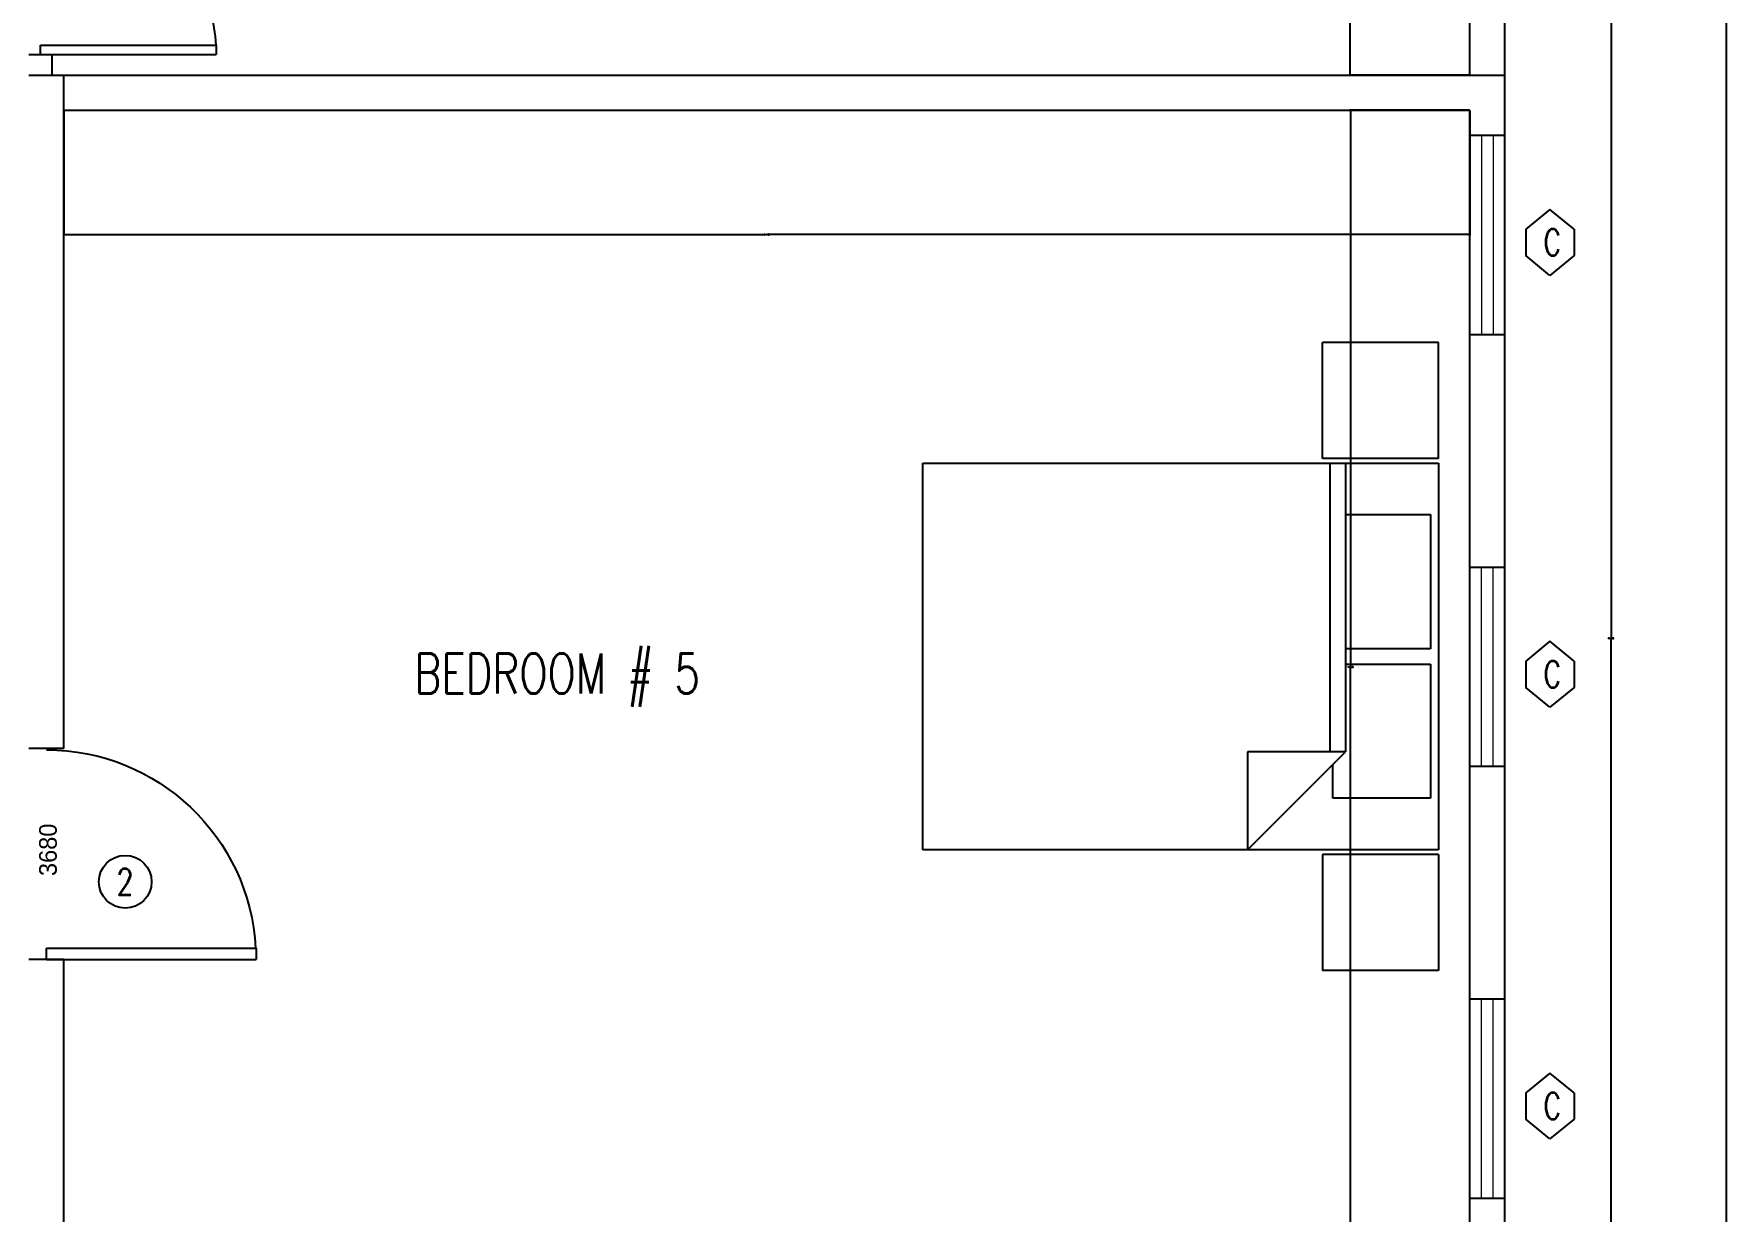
# Model space of a CAD drawing. Header units: inches. Extents: x 26998 to 46838, y -509 to 4343.
# Drawn here: x 33151 to 33439.9, y 3623.7 to 3824.6 of the extents above; entities that cross this region are included whole.
import ezdxf

# ---------------------------------------------------------------- set-up
doc = ezdxf.new("R2010")
doc.units = ezdxf.units.IN
doc.header["$LTSCALE"] = 0.5
doc.header["$MEASUREMENT"] = 0
doc.layers.get('Defpoints').update_dxf_attribs({"color": 140})
for name, color, linetype in [('CABS', 23, 'Continuous'), ('Title Block', 7, 'Continuous'), ('TITLES', 3, 'Continuous'), ('windows', 4, 'Continuous')]:
    doc.layers.add(name, color=color, linetype=linetype)
doc.layers.add('TXT', color=4, linetype='Continuous', lineweight=9)
doc.styles.add('HS-DESIGN-TTLB', font='GOTHIC.TTF')
doc.styles.get("Standard").update_dxf_attribs({"font": 'romans.shx', "width": 0.75})
doc.dimstyles.get("Standard").update_dxf_attribs({"dimtxt": 0.18, "dimasz": 0.18, "dimexe": 0.18, "dimexo": 0.0625, "dimgap": 0.09, "dimtad": 0, "dimtih": 1, "dimtoh": 1, "dimdec": 4, "dimzin": 0, "dimdsep": 46, "dimtxsty": 'Standard', "dimcen": 0.09, "dimadec": 0, "dimazin": 0, "dimtfac": 1, "dimtdec": 4, "dimtofl": 0, "dimtmove": 0, "dimatfit": 3, "dimfxl": 1, "dimtolj": 1, "dimtzin": 0, "dimarcsym": 0})

# ---------------------------------------------------------------- blocks, each defined once
blk = doc.blocks.new('door')
at = {"layer": 'windows'}
for p, q in [((9950.29, 7178.88), (9948.56, 7178.88)), ((9948.56, 7178.88), (9948.56, 7146.97)), ((9950.29, 7178.88), (9948.56, 7178.88)), ((9950.29, 7178.88), (9950.29, 7146.97)), ((9948.56, 7146.97), (9950.29, 7146.97))]:
    blk.add_line(p, q, dxfattribs=at)
blk.add_arc((9950.29, 7178.88), 31.9, 180, 266.8995, dxfattribs=at)
blk = doc.blocks.new('*D1215')
at = {"layer": 'Defpoints', "color": 0, "transparency": 16777216}
for p in [(33156.17, 3811.55), (33396.17, 3811.55), (33396.17, 3790.35)]:
    blk.add_point(p, dxfattribs=at)
at = {"layer": 'Title Block', "color": 0, "lineweight": -2, "transparency": 16777216}
for p, q in [((33156.17, 3811.48), (33156.17, 3790.17)), ((33396.17, 3811.48), (33396.17, 3790.17)), ((33156.35, 3790.35), (33275.62, 3790.35)), ((33395.99, 3790.35), (33276.72, 3790.35))]:
    blk.add_line(p, q, dxfattribs=at)
at = {"layer": 'Title Block', "color": 0, "transparency": 16777216}
for points in [[(33156.35, 3790.38), (33156.35, 3790.32), (33156.17, 3790.35)], [(33395.99, 3790.38), (33395.99, 3790.32), (33396.17, 3790.35)]]:
    blk.add_solid(points, dxfattribs=at)
at = {"layer": 'Title Block', "color": 0, "transparency": 16777216, "insert": (33276.17, 3790.35), "char_height": 0.18, "attachment_point": 5}
blk.add_mtext('\\A1;240.0000', dxfattribs=at)
blk = doc.blocks.new('*D1216')
at = {"layer": 'Defpoints', "color": 0, "transparency": 16777216}
for p in [(33396.17, 3811.55), (33375.8, 3621.55), (33396.17, 3621.55)]:
    blk.add_point(p, dxfattribs=at)
at = {"layer": 'Title Block', "color": 0, "lineweight": -2, "transparency": 16777216}
for p, q in [((33396.11, 3811.55), (33375.62, 3811.55)), ((33375.8, 3811.37), (33375.8, 3716.73)), ((33375.8, 3621.73), (33375.8, 3716.37)), ((33396.11, 3621.55), (33375.62, 3621.55))]:
    blk.add_line(p, q, dxfattribs=at)
at = {"layer": 'Title Block', "color": 0, "transparency": 16777216}
for points in [[(33375.77, 3811.37), (33375.83, 3811.37), (33375.8, 3811.55)], [(33375.77, 3621.73), (33375.83, 3621.73), (33375.8, 3621.55)]]:
    blk.add_solid(points, dxfattribs=at)
at = {"layer": 'Title Block', "color": 0, "transparency": 16777216, "insert": (33375.8, 3716.55), "char_height": 0.18, "attachment_point": 5}
blk.add_mtext('\\A1;190.0000', dxfattribs=at)
blk = doc.blocks.new('Bed - Queen')
at = {"linetype": 'Continuous'}
for p, q in [((0, -80.00003), (0, 0)), ((0, 0), (59.99999, 0)), ((59.99999, 0), (59.99999, -80.00003)), ((7.99999, -1.2), (28.79998, -1.2)), ((7.99999, -14.4), (7.99999, -1.2)), ((28.79998, -1.2), (28.79998, -14.4)), ((31.19999, -1.2), (51.99999, -1.2)), ((31.19999, -14.4), (31.19999, -1.2)), ((51.99999, -1.2), (51.99999, -16.4)), ((0, -14.4), (44.8, -14.4)), ((59.99999, -29.6), (44.8, -14.4)), ((44.8, -14.4), (44.8, -29.6)), ((44.8, -16.8), (0, -16.8)), ((51.99999, -16.4), (46.79936, -16.4)), ((44.8, -29.6), (59.99999, -29.6)), ((59.99999, -80.00003), (0, -80.00003))]:
    blk.add_line(p, q, dxfattribs=at)
blk = doc.blocks.new('*D1238')
at = {"layer": 'Defpoints', "color": 0, "transparency": 16777216}
for p in [(33396.17, 3991.55), (33375.72, 3817.55), (33396.17, 3817.55)]:
    blk.add_point(p, dxfattribs=at)
at = {"layer": 'Title Block', "color": 0, "lineweight": -2, "transparency": 16777216}
for p, q in [((33396.11, 3991.55), (33375.54, 3991.55)), ((33375.72, 3991.37), (33375.72, 3904.73)), ((33375.72, 3817.73), (33375.72, 3904.37)), ((33396.11, 3817.55), (33375.54, 3817.55))]:
    blk.add_line(p, q, dxfattribs=at)
at = {"layer": 'Title Block', "color": 0, "transparency": 16777216}
for points in [[(33375.69, 3991.37), (33375.75, 3991.37), (33375.72, 3991.55)], [(33375.69, 3817.73), (33375.75, 3817.73), (33375.72, 3817.55)]]:
    blk.add_solid(points, dxfattribs=at)
at = {"layer": 'Title Block', "color": 0, "transparency": 16777216, "insert": (33375.72, 3904.55), "char_height": 0.18, "attachment_point": 5}
blk.add_mtext('\\A1;174.0000', dxfattribs=at)
blk = doc.blocks.new('*D1227')
at = {"layer": 'Defpoints', "color": 0, "transparency": 16777216}
for p in [(33402.17, 3997.55), (33402.17, 3445.35), (33420.29, 3445.35)]:
    blk.add_point(p, dxfattribs=at)
at = {"layer": 'Title Block', "color": 0, "lineweight": -2, "transparency": 16777216}
for p, q in [((33402.23, 3997.55), (33420.47, 3997.55)), ((33420.29, 3997.37), (33420.29, 3721.63)), ((33420.29, 3445.53), (33420.29, 3721.27)), ((33402.23, 3445.35), (33420.47, 3445.35))]:
    blk.add_line(p, q, dxfattribs=at)
at = {"layer": 'Title Block', "color": 0, "transparency": 16777216}
for points in [[(33420.26, 3997.37), (33420.32, 3997.37), (33420.29, 3997.55)], [(33420.26, 3445.53), (33420.32, 3445.53), (33420.29, 3445.35)]]:
    blk.add_solid(points, dxfattribs=at)
at = {"layer": 'Title Block', "color": 0, "transparency": 16777216, "insert": (33420.29, 3721.45), "char_height": 0.18, "attachment_point": 5}
blk.add_mtext('\\A1;552.2000', dxfattribs=at)

msp = doc.modelspace()

# ---------------------------------------------------------------- linework, layer by layer
at = {"layer": 'CABS'}
for p, q in [((33370.9982795, 3752.1091889), (33370.9982795, 3771.9091889)), ((33390.7982795, 3771.9091889), (33370.9982795, 3771.9091889)), ((33390.7982795, 3752.1091889), (33390.7982795, 3771.9091889)), ((33390.7982795, 3752.1091889), (33370.9982795, 3752.1091889)), ((33370.9982795, 3684.5855937), (33370.9982795, 3664.7855937)), ((33390.7982795, 3684.5855937), (33370.9982795, 3684.5855937)), ((33390.7982795, 3684.5855937), (33390.7982795, 3664.7855937)), ((33390.7982795, 3664.7855937), (33370.9982795, 3664.7855937))]:
    msp.add_line(p, q, dxfattribs=at)
at = {"layer": 'Title Block'}
for p, q in [((33439.9277455, 4065.9897026), (33439.9277455, 3165.2426914)), ((33402.1686292, 3817.5473968), (33402.1686292, 3997.5473968)), ((33396.1686292, 3817.5473968), (33396.1686292, 3991.5473968)), ((33150.1686292, 3821.0473968), (33154.1686292, 3821.0473968)), ((33154.1686292, 3817.5473968), (33154.1686292, 3821.0473968)), ((33150.1686292, 3817.5473968), (33156.1686292, 3817.5473968)), ((33156.1686292, 3817.5473968), (33402.1686292, 3817.5473968)), ((33156.1686292, 3702.6462253), (33156.1686292, 3817.5473968)), ((33402.1686292, 3445.3473968), (33402.1686292, 3817.5473968)), ((33156.1686292, 3811.5473968), (33396.1686292, 3811.5473968)), ((33396.1686292, 3451.3473968), (33396.1686292, 3811.5473968)), ((33402.1686292, 3807.2290677), (33396.1686292, 3807.2290677)), ((33402.1686292, 3773.2290677), (33396.1686292, 3773.2290677)), ((33402.1686292, 3733.5473968), (33396.1686292, 3733.5473968)), ((33156.1686292, 3702.6462253), (33150.1686292, 3702.6462253)), ((33402.1686292, 3699.5473968), (33396.1686292, 3699.5473968)), ((33156.1686292, 3666.6462253), (33150.1686292, 3666.6462253)), ((33156.1686292, 3492.9473968), (33156.1686292, 3666.6462253)), ((33402.1686292, 3659.8657259), (33396.1686292, 3659.8657259)), ((33402.1686292, 3625.8657259), (33396.1686292, 3625.8657259))]:
    msp.add_line(p, q, dxfattribs=at)
at = {"layer": 'TXT'}
for p, q in [((33398.1686292, 3807.2290677), (33398.1686292, 3773.2290677)), ((33400.1686292, 3807.2290677), (33400.1686292, 3773.2290677)), ((33398.1686292, 3699.5473968), (33398.1686292, 3733.5473968)), ((33400.1686292, 3699.5473968), (33400.1686292, 3733.5473968)), ((33398.1686292, 3625.8657259), (33398.1686292, 3659.8657259)), ((33400.1686292, 3625.8657259), (33400.1686292, 3659.8657259))]:
    msp.add_line(p, q, dxfattribs=at)
at = {"layer": 'windows'}
for p, q in [((33409.8559821, 3794.6320574), (33405.7309821, 3791.2570574)), ((33413.9809821, 3791.2570574), (33409.8559821, 3794.6320574)), ((33405.7309821, 3791.2570574), (33405.7309821, 3786.7570574)), ((33413.9809821, 3791.2570574), (33413.9809821, 3786.7570574)), ((33409.8559821, 3783.3820574), (33405.7309821, 3786.7570574)), ((33413.9809821, 3786.7570574), (33409.8559821, 3783.3820574)), ((33409.8559821, 3720.9503865), (33405.7309821, 3717.5753865)), ((33413.9809821, 3717.5753865), (33409.8559821, 3720.9503865)), ((33405.7309821, 3717.5753865), (33405.7309821, 3713.0753865)), ((33413.9809821, 3717.5753865), (33413.9809821, 3713.0753865)), ((33409.8559821, 3709.7003865), (33405.7309821, 3713.0753865)), ((33413.9809821, 3713.0753865), (33409.8559821, 3709.7003865)), ((33409.8559821, 3647.2687156), (33405.7309821, 3643.8937156)), ((33413.9809821, 3643.8937156), (33409.8559821, 3647.2687156)), ((33405.7309821, 3643.8937156), (33405.7309821, 3639.3937156)), ((33413.9809821, 3643.8937156), (33413.9809821, 3639.3937156)), ((33409.8559821, 3636.0187156), (33405.7309821, 3639.3937156)), ((33413.9809821, 3639.3937156), (33409.8559821, 3636.0187156))]:
    msp.add_line(p, q, dxfattribs=at)
msp.add_circle((33166.6362108, 3679.9076996), 4.5, dxfattribs=at)

# ---------------------------------------------------------------- block references
at = {"layer": 'CABS', "xscale": 1.1, "yscale": 1.1, "zscale": 1.1, "rotation": 270}
msp.add_blockref('Bed - Queen', (33390.7982795, 3751.3473858), dxfattribs=at)
at = {"layer": 'TITLES', "rotation": 90}
for p, xscale, yscale, zscale in [((39894.3779492, 13166.0928058), -0.939173425781899, 0.939173425781899, 0.939173425781899), ((41205.4981781, 14827.5849786), -1.12167, 1.12167, 1.12167)]:
    msp.add_blockref('door', p, dxfattribs=dict(at, xscale=xscale, yscale=yscale, zscale=zscale))

# ---------------------------------------------------------------- texts
at = {"insert": (33215.9907623, 3718.8473968), "char_height": 6.8007744, "width": 110.476910075, "attachment_point": 1}
msp.add_mtext('\\A1;BEDROOM # 5', dxfattribs=at)
at = {"layer": 'Title Block', "insert": (33151.9342762, 3680.8814833), "char_height": 3.0096, "width": 43.611515527, "attachment_point": 1, "rotation": 90, "style": 'HS-DESIGN-TTLB'}
msp.add_mtext('3680', dxfattribs=at)
at = {"layer": 'windows', "char_height": 4.5, "attachment_point": 1}
for s, width, insert in [('C', 6.385789309, (33408.7309821, 3791.2570574)), ('C', 6.385789309, (33408.7309821, 3717.5753865)), ('2', 3.5, (33165.1362108, 3682.1576996)), ('C', 6.385789309, (33408.7309821, 3643.8937156))]:
    msp.add_mtext_dynamic_manual_height_columns(s, width=width, gutter_width=30, heights=[0], dxfattribs=dict(at, insert=insert))

# ---------------------------------------------------------------- dimensions: what is measured, and where the dimension line sits
at = {"layer": 'Title Block'}
for base, p1, p2, picture, middle in [((33420.2934821, 3445.3473968), (33402.1686292, 3997.5473968), (33402.1686292, 3445.3473968), '*D1227', (33420.2934821, 3721.4473968)), ((33375.7151391, 3817.5473968), (33396.1686292, 3991.5473968), (33396.1686292, 3817.5473968), '*D1238', (33375.7151391, 3904.5473968)), ((33375.7982465, 3621.5473968), (33396.1686292, 3811.5473968), (33396.1686292, 3621.5473968), '*D1216', (33375.7982465, 3716.5473968))]:
    dim = msp.add_linear_dim(base=base, p1=p1, p2=p2, angle=90, dimstyle='Standard', dxfattribs=at)
    dim.commit()
    dim.dimension.update_dxf_attribs({"geometry": picture, "text_midpoint": middle})
dim = msp.add_linear_dim(base=(33396.1686292, 3790.3473968), p1=(33156.1686292, 3811.5473968), p2=(33396.1686292, 3811.5473968), dimstyle='Standard', dxfattribs=at)
dim.commit()
dim.dimension.update_dxf_attribs({"geometry": '*D1215', "text_midpoint": (33276.1686292, 3790.3473968)})

doc.saveas('drawing.dxf')
